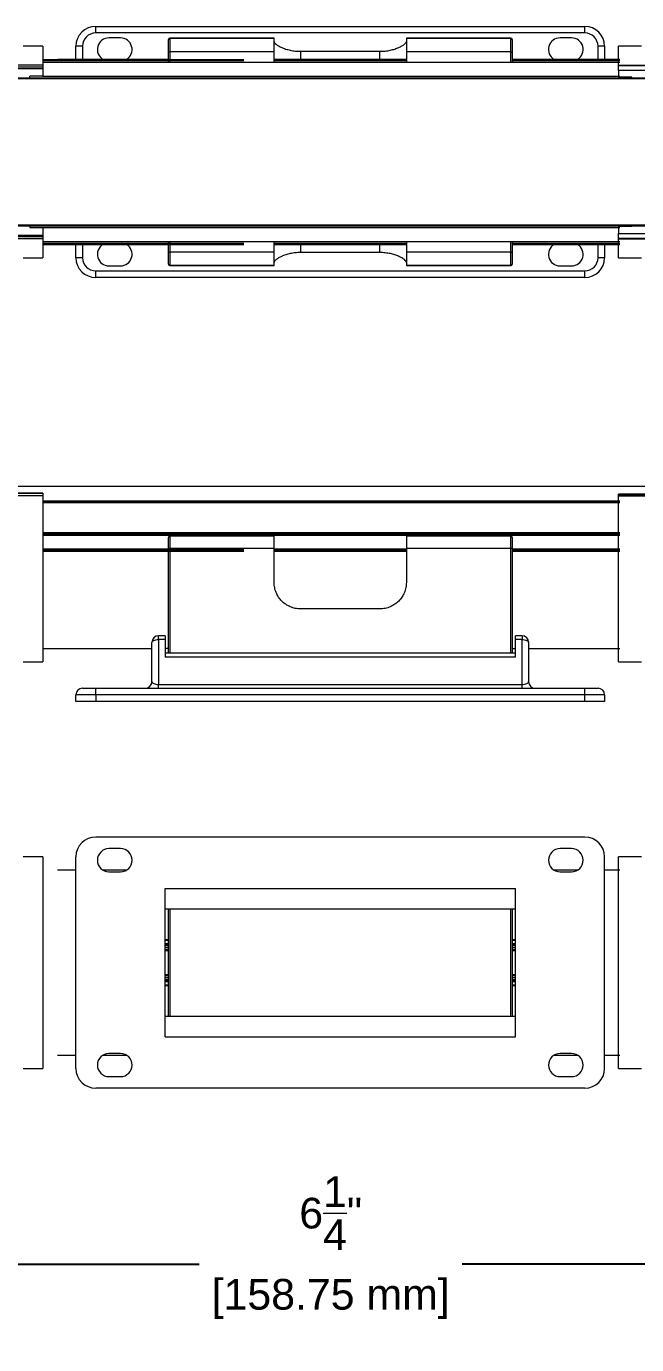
# Model space of a CAD drawing. Header units: inches. Extents: x 3.3 to 16.6, y 1.3 to 9.
# Drawn here: x 8.67 to 12.25, y 1.26 to 9 of the extents above; entities that cross this region are included whole.
import ezdxf

# ---------------------------------------------------------------- set-up
doc = ezdxf.new("R2010")
doc.units = ezdxf.units.IN
doc.header["$MEASUREMENT"] = 0
doc.layers.add('DIMENSIONS', color=1, linetype='Continuous', lineweight=15)
doc.styles.get("Standard").update_dxf_attribs({"font": 'Arial.ttf'})
doc.dimstyles.new('Standard .180IN', dxfattribs={"dimtxt": 0.18, "dimasz": 0.18, "dimexe": 0.18, "dimexo": 0.0625, "dimgap": 0.09, "dimtad": 0, "dimtih": 1, "dimtoh": 1, "dimdec": 5, "dimzin": 0, "dimdsep": 46, "dimlunit": 4, "dimtxsty": 'Standard', "dimcen": 0.09, "dimadec": 0, "dimazin": 0, "dimtfac": 1, "dimtdec": 5, "dimtofl": 0, "dimtmove": 0, "dimatfit": 3, "dimfxl": 1, "dimtolj": 1, "dimtzin": 0, "dimarcsym": 0})

# ---------------------------------------------------------------- blocks, each defined once
blk = doc.blocks.new('*D6')
at = {"layer": 'Defpoints', "color": 0, "transparency": 16777216}
for p in [(7.3291, 3.0173), (13.5791, 3.0173), (7.3291, 1.7373)]:
    blk.add_point(p, dxfattribs=at)
at = {"layer": 'DIMENSIONS', "color": 0, "lineweight": -2, "transparency": 16777216}
for p, q in [((7.3291, 2.9548), (7.3291, 1.5573)), ((13.5791, 2.9548), (13.5791, 1.5573)), ((7.5091, 1.7373), (9.6826, 1.7373)), ((13.3991, 1.7373), (11.2255, 1.7373))]:
    blk.add_line(p, q, dxfattribs=at)
at = {"layer": 'DIMENSIONS', "color": 0, "transparency": 16777216}
for points in [[(7.5091, 1.7673), (7.5091, 1.7073), (7.3291, 1.7373)], [(13.3991, 1.7673), (13.3991, 1.7073), (13.5791, 1.7373)]]:
    blk.add_solid(points, dxfattribs=at)
at = {"layer": 'DIMENSIONS', "color": 0, "transparency": 16777216, "char_height": 0.18, "attachment_point": 5}
for s, insert in [('\\A1;6{\\H1x;\\S1/4;}"', (10.4541, 2.0365)), ('\\A1;[158.75 mm]', (10.4541, 1.5327))]:
    blk.add_mtext(s, dxfattribs=dict(at, insert=insert))

msp = doc.modelspace()

# ---------------------------------------------------------------- linework, layer by layer
at = {"color": 7, "linetype": 'Continuous', "lineweight": 15}
for p, q in [((9.074788, 8.964848), (9.074788, 9.003647)), ((9.074788, 9.003647), (11.945951, 9.003647)), ((11.945951, 8.964848), (11.945951, 9.003647)), ((11.945951, 8.964848), (9.074788, 8.964848)), ((9.220286, 8.935748), (9.152387, 8.935748)), ((9.501583, 8.924619), (9.501583, 8.926048)), ((9.501583, 8.854931), (9.501583, 8.924619)), ((10.122375, 8.933808), (9.509343, 8.933808)), ((9.509343, 8.932362), (9.509343, 8.854931)), ((10.122375, 8.932362), (9.509343, 8.932362)), ((10.122375, 8.932362), (10.122375, 8.933808)), ((10.122375, 8.854931), (10.122375, 8.932362)), ((11.511397, 8.933808), (10.898365, 8.933808)), ((10.898365, 8.933808), (10.898365, 8.932362)), ((10.898365, 8.932362), (10.898365, 8.854931)), ((11.511397, 8.932362), (10.898365, 8.932362)), ((11.511397, 8.854931), (11.511397, 8.932362)), ((11.519157, 8.926048), (11.519157, 8.924619)), ((11.519157, 8.924619), (11.519157, 8.854931)), ((11.868352, 8.935748), (11.800453, 8.935748)), ((8.764649, 8.887249), (8.648251, 8.887249)), ((8.764649, 8.887249), (8.764649, 8.776548)), ((8.95839, 8.80965), (8.95839, 8.887249)), ((8.997189, 8.887249), (8.95839, 8.887249)), ((9.501583, 8.854931), (9.509343, 8.854931)), ((9.501583, 8.792143), (9.501583, 8.854931)), ((10.122375, 8.854931), (9.509343, 8.854931)), ((10.122375, 8.792143), (10.122375, 8.854931)), ((10.277573, 8.857229), (10.743167, 8.857229)), ((11.511397, 8.854931), (10.898365, 8.854931)), ((10.898365, 8.854931), (10.898365, 8.792143)), ((11.511397, 8.854931), (11.519157, 8.854931)), ((11.519157, 8.854931), (11.519157, 8.792143)), ((12.06235, 8.887249), (12.02355, 8.887249)), ((12.06235, 8.887249), (12.06235, 8.80965)), ((12.279285, 8.887249), (12.143487, 8.887249)), ((12.143487, 8.776548), (12.143487, 8.887249)), ((8.764649, 8.776548), (7.375627, 8.776548)), ((7.464866, 8.765609), (8.764649, 8.765609)), ((8.764649, 8.754475), (7.464866, 8.754475)), ((9.943647, 8.792143), (8.764649, 8.792143)), ((8.764649, 8.776548), (8.764649, 8.765609)), ((8.764649, 8.765609), (8.764649, 8.754475)), ((8.764649, 8.754475), (8.764649, 8.710454)), ((9.501583, 8.80965), (8.850852, 8.80965)), ((12.152427, 8.792143), (8.850852, 8.792143)), ((10.898365, 8.80965), (10.122375, 8.80965)), ((12.152427, 8.80965), (11.519157, 8.80965)), ((12.143487, 8.80965), (11.876395, 8.80965)), ((12.143487, 8.792143), (11.876395, 8.792143)), ((12.143487, 8.776548), (13.532509, 8.776548)), ((12.143487, 8.774843), (12.143487, 8.776548)), ((12.143487, 8.774843), (13.44327, 8.774843)), ((12.143487, 8.745469), (12.143487, 8.774843)), ((9.943647, 8.700112), (7.464866, 8.700112)), ((8.764649, 8.710454), (8.687051, 8.710454)), ((8.687051, 8.700112), (8.687051, 8.710454)), ((12.152427, 8.700112), (8.850852, 8.700112)), ((13.44327, 8.700112), (11.876395, 8.700112)), ((13.44327, 8.745469), (12.143487, 8.745469)), ((12.143487, 8.745469), (12.143487, 8.704936)), ((12.221086, 8.704936), (12.143487, 8.704936)), ((12.221086, 8.700112), (12.221086, 8.704936)), ((7.464866, 7.832802), (9.943647, 7.832802)), ((8.687051, 7.832802), (8.687051, 7.822459)), ((8.687051, 7.822459), (8.764649, 7.822459)), ((8.764649, 7.822459), (8.764649, 7.778439)), ((8.850852, 7.832802), (12.152427, 7.832802)), ((11.876395, 7.832802), (13.44327, 7.832802)), ((12.221086, 7.827978), (12.143487, 7.827978)), ((12.143487, 7.827978), (12.143487, 7.787444)), ((12.221086, 7.832802), (12.221086, 7.827978)), ((8.764649, 7.756366), (7.375627, 7.756366)), ((7.464866, 7.778439), (8.764649, 7.778439)), ((8.764649, 7.767305), (7.464866, 7.767305)), ((8.764649, 7.778439), (8.764649, 7.767305)), ((8.764649, 7.767305), (8.764649, 7.756366)), ((8.764649, 7.756366), (8.764649, 7.645665)), ((8.764649, 7.740771), (9.943647, 7.740771)), ((8.850852, 7.740771), (12.152427, 7.740771)), ((9.501583, 7.677982), (9.501583, 7.740771)), ((10.122375, 7.677982), (10.122375, 7.740771)), ((10.898365, 7.740771), (10.898365, 7.677982)), ((11.519157, 7.740771), (11.519157, 7.677982)), ((11.876395, 7.740771), (12.143487, 7.740771)), ((12.143487, 7.787444), (13.44327, 7.787444)), ((12.143487, 7.758071), (12.143487, 7.787444)), ((12.143487, 7.756366), (12.143487, 7.758071)), ((13.44327, 7.758071), (12.143487, 7.758071)), ((12.143487, 7.756366), (13.532509, 7.756366)), ((12.143487, 7.645665), (12.143487, 7.756366)), ((8.764649, 7.723264), (9.943647, 7.723264)), ((8.850852, 7.723264), (9.501583, 7.723264)), ((8.95839, 7.645665), (8.95839, 7.723264)), ((9.501583, 7.677982), (9.509343, 7.677982)), ((9.501583, 7.608294), (9.501583, 7.677982)), ((10.122375, 7.677982), (9.509343, 7.677982)), ((9.509343, 7.677982), (9.509343, 7.600551)), ((10.122375, 7.723264), (10.898365, 7.723264)), ((10.122375, 7.600551), (10.122375, 7.677982)), ((10.743167, 7.675684), (10.277573, 7.675684)), ((11.511397, 7.677982), (10.898365, 7.677982)), ((10.898365, 7.677982), (10.898365, 7.600551)), ((11.511397, 7.677982), (11.519157, 7.677982)), ((11.511397, 7.600551), (11.511397, 7.677982)), ((11.519157, 7.723264), (12.152427, 7.723264)), ((11.519157, 7.677982), (11.519157, 7.608294)), ((11.876395, 7.723264), (12.143487, 7.723264)), ((12.06235, 7.723264), (12.06235, 7.645665)), ((8.648251, 7.645665), (8.764649, 7.645665)), ((8.997189, 7.645665), (8.95839, 7.645665)), ((9.152387, 7.597165), (9.220286, 7.597165)), ((9.501583, 7.606865), (9.501583, 7.608294)), ((10.122375, 7.600551), (9.509343, 7.600551)), ((9.509343, 7.599105), (10.122375, 7.599105)), ((10.122375, 7.599105), (10.122375, 7.600551)), ((11.511397, 7.600551), (10.898365, 7.600551)), ((10.898365, 7.600551), (10.898365, 7.599105)), ((10.898365, 7.599105), (11.511397, 7.599105)), ((11.519157, 7.608294), (11.519157, 7.606865)), ((11.800453, 7.597165), (11.868352, 7.597165)), ((12.06235, 7.645665), (12.02355, 7.645665)), ((12.143487, 7.645665), (12.279285, 7.645665)), ((9.074788, 7.568066), (11.945951, 7.568066)), ((9.074788, 7.529266), (9.074788, 7.568066)), ((11.945951, 7.529266), (9.074788, 7.529266)), ((11.945951, 7.529266), (11.945951, 7.568066)), ((9.943647, 6.301354), (7.464866, 6.301354)), ((12.152427, 6.301354), (8.850852, 6.301354)), ((13.44327, 6.301354), (11.876395, 6.301354)), ((8.764649, 6.247781), (7.375627, 6.247781)), ((8.764649, 6.263714), (7.464866, 6.263714)), ((8.764649, 6.261277), (7.464866, 6.261277)), ((8.764649, 6.263714), (8.764649, 6.261277)), ((8.764649, 6.261277), (8.764649, 6.247781)), ((8.764649, 6.247781), (8.764649, 5.273167)), ((9.943647, 6.208819), (8.764649, 6.208819)), ((12.152427, 6.208819), (8.850852, 6.208819)), ((12.143487, 6.208819), (11.876395, 6.208819)), ((13.44327, 6.258118), (12.143487, 6.258118)), ((12.143487, 6.250174), (12.143487, 6.258118)), ((13.44327, 6.250174), (12.143487, 6.250174)), ((12.143487, 6.247781), (12.143487, 6.250174)), ((12.143487, 5.273167), (12.143487, 6.247781)), ((12.143487, 6.247781), (13.532509, 6.247781)), ((9.943647, 6.021998), (8.764649, 6.021998)), ((12.152427, 6.021998), (8.850852, 6.021998)), ((9.501583, 5.937353), (9.501583, 6.002598)), ((9.509343, 6.010358), (9.509343, 5.937864)), ((10.122375, 6.010358), (9.509343, 6.010358)), ((10.122375, 5.937864), (10.122375, 6.010358)), ((11.511397, 6.010358), (10.898365, 6.010358)), ((10.898365, 6.010358), (10.898365, 5.937864)), ((11.511397, 5.937864), (11.511397, 6.010358)), ((11.519157, 6.002598), (11.519157, 5.937353)), ((12.143487, 6.021998), (11.876395, 6.021998)), ((8.764649, 5.928879), (9.943647, 5.928879)), ((8.850852, 5.928879), (9.501583, 5.928879)), ((9.501583, 5.324321), (9.501583, 5.937353)), ((10.122375, 5.937864), (9.509343, 5.937864)), ((10.122375, 5.738761), (10.122375, 5.937864)), ((10.122375, 5.928879), (10.898365, 5.928879)), ((10.898365, 5.937864), (10.898365, 5.738761)), ((11.511397, 5.937864), (10.898365, 5.937864)), ((11.519157, 5.937353), (11.519157, 5.324321)), ((11.519157, 5.928879), (12.152427, 5.928879)), ((11.876395, 5.928879), (12.143487, 5.928879)), ((10.743167, 5.583563), (10.277573, 5.583563)), ((9.482183, 5.426033), (9.443384, 5.426033)), ((9.482183, 5.426033), (9.482183, 5.403631)), ((11.577356, 5.426033), (11.538557, 5.426033)), ((11.538557, 5.403631), (11.538557, 5.426033)), ((8.764649, 5.350766), (9.395141, 5.350766)), ((8.81885, 5.350766), (9.232411, 5.350766)), ((8.850852, 5.350766), (9.404584, 5.350766)), ((9.404584, 5.156769), (9.404584, 5.387234)), ((9.443384, 5.403631), (9.443384, 5.140371)), ((9.482183, 5.403631), (9.443384, 5.403631)), ((9.482183, 5.403631), (9.482183, 5.301011)), ((9.501583, 5.352001), (9.482183, 5.352001)), ((11.519157, 5.352001), (11.538557, 5.352001)), ((11.538557, 5.301011), (11.538557, 5.403631)), ((11.577356, 5.403631), (11.538557, 5.403631)), ((11.577356, 5.140371), (11.577356, 5.403631)), ((11.616156, 5.387234), (11.616156, 5.156769)), ((11.616156, 5.350766), (12.152427, 5.350766)), ((11.876395, 5.350766), (12.143487, 5.350766)), ((8.648251, 5.273167), (8.764649, 5.273167)), ((11.538557, 5.323414), (9.482183, 5.323414)), ((11.538557, 5.301011), (9.482183, 5.301011)), ((12.143487, 5.273167), (12.279285, 5.273167)), ((8.997189, 5.117969), (9.074788, 5.117969)), ((9.074788, 5.07917), (9.074788, 5.117969)), ((9.074788, 5.117969), (11.945951, 5.117969)), ((9.443384, 5.117969), (9.443384, 5.140371)), ((9.443384, 5.140371), (11.577356, 5.140371)), ((11.577356, 5.117969), (11.577356, 5.140371)), ((11.945951, 5.07917), (11.945951, 5.117969)), ((11.945951, 5.117969), (12.02355, 5.117969)), ((9.074788, 5.07917), (8.95839, 5.07917)), ((8.95839, 5.04037), (8.95839, 5.07917)), ((9.074788, 5.04037), (8.95839, 5.04037)), ((11.945951, 5.07917), (9.074788, 5.07917)), ((9.074788, 5.07917), (9.074788, 5.04037)), ((11.945951, 5.04037), (9.074788, 5.04037)), ((12.06235, 5.07917), (11.945951, 5.07917)), ((11.945951, 5.04037), (11.945951, 5.07917)), ((12.06235, 5.04037), (11.945951, 5.04037)), ((12.06235, 5.07917), (12.06235, 5.04037)), ((11.945951, 4.244117), (9.074788, 4.244117)), ((8.764649, 4.127719), (8.648251, 4.127719)), ((8.764649, 4.127719), (8.764649, 2.886135)), ((8.95839, 2.886135), (8.95839, 4.127719)), ((9.220286, 4.176218), (9.152387, 4.176218)), ((11.868352, 4.176218), (11.800453, 4.176218)), ((12.06235, 2.886135), (12.06235, 4.127719)), ((12.279285, 4.127719), (12.143487, 4.127719)), ((12.143487, 2.886135), (12.143487, 4.127719)), ((8.95839, 4.05012), (8.850852, 4.05012)), ((9.25526, 4.05012), (9.117414, 4.05012)), ((9.152387, 4.04042), (9.220286, 4.04042)), ((11.903326, 4.05012), (11.76548, 4.05012)), ((11.800453, 4.04042), (11.868352, 4.04042)), ((12.152427, 4.05012), (12.06235, 4.05012)), ((9.482183, 3.071369), (9.482183, 3.942484)), ((9.482183, 3.942484), (11.538557, 3.942484)), ((11.538557, 3.071369), (11.538557, 3.942484)), ((11.538557, 3.821058), (9.482183, 3.821058)), ((9.501583, 3.192796), (9.501583, 3.821058)), ((11.519157, 3.821058), (11.519157, 3.192796)), ((9.482183, 3.642725), (9.501583, 3.642725)), ((11.519157, 3.642725), (11.538557, 3.642725)), ((9.501583, 3.371129), (9.482183, 3.371129)), ((11.538557, 3.371129), (11.519157, 3.371129)), ((9.482183, 3.192796), (11.538557, 3.192796)), ((9.482183, 3.071369), (11.538557, 3.071369)), ((8.850852, 2.963734), (8.95839, 2.963734)), ((9.117414, 2.963734), (9.25526, 2.963734)), ((9.220286, 2.973434), (9.152387, 2.973434)), ((11.76548, 2.963734), (11.903326, 2.963734)), ((11.868352, 2.973434), (11.800453, 2.973434)), ((12.06235, 2.963734), (12.152427, 2.963734)), ((8.648251, 2.886135), (8.764649, 2.886135)), ((12.143487, 2.886135), (12.279285, 2.886135)), ((9.152387, 2.837635), (9.220286, 2.837635)), ((11.800453, 2.837635), (11.868352, 2.837635)), ((11.945951, 2.769736), (9.074788, 2.769736))]:
    msp.add_line(p, q, dxfattribs=at)
at = {"color": 8, "linetype": 'Continuous', "lineweight": 15}
for p, q in [((9.509343, 8.933808), (9.509343, 8.932362)), ((11.511397, 8.932362), (11.511397, 8.933808)), ((8.997189, 8.887249), (8.997189, 8.80965)), ((9.509343, 8.854931), (9.509343, 8.792143)), ((10.277573, 8.857229), (10.277573, 8.80965)), ((10.743167, 8.80965), (10.743167, 8.857229)), ((11.511397, 8.792143), (11.511397, 8.854931)), ((12.02355, 8.80965), (12.02355, 8.887249)), ((8.764649, 8.80895), (9.943647, 8.80895)), ((9.943647, 8.801201), (8.764649, 8.801201)), ((9.943647, 8.791889), (8.764649, 8.791889)), ((8.850852, 8.80895), (9.501583, 8.80895)), ((9.501583, 8.801201), (8.850852, 8.801201)), ((12.152427, 8.791889), (8.850852, 8.791889)), ((10.122375, 8.80895), (10.898365, 8.80895)), ((10.898365, 8.801201), (10.122375, 8.801201)), ((11.519157, 8.80895), (12.152427, 8.80895)), ((12.152427, 8.801201), (11.519157, 8.801201)), ((11.876395, 8.80895), (12.143487, 8.80895)), ((12.143487, 8.801201), (11.876395, 8.801201)), ((12.143487, 8.791889), (11.876395, 8.791889)), ((9.943647, 8.695276), (7.464866, 8.695276)), ((8.764649, 8.711423), (9.943647, 8.711423)), ((8.850852, 8.711423), (12.152427, 8.711423)), ((12.152427, 8.695276), (8.850852, 8.695276)), ((11.876395, 8.711423), (12.143487, 8.711423)), ((13.44327, 8.695276), (11.876395, 8.695276)), ((7.464866, 7.837638), (9.943647, 7.837638)), ((9.943647, 7.82149), (8.764649, 7.82149)), ((8.850852, 7.837638), (12.152427, 7.837638)), ((12.152427, 7.82149), (8.850852, 7.82149)), ((11.876395, 7.837638), (13.44327, 7.837638)), ((12.143487, 7.82149), (11.876395, 7.82149)), ((8.764649, 7.741025), (9.943647, 7.741025)), ((8.850852, 7.741025), (12.152427, 7.741025)), ((9.509343, 7.740771), (9.509343, 7.677982)), ((11.511397, 7.677982), (11.511397, 7.740771)), ((11.876395, 7.741025), (12.143487, 7.741025)), ((8.764649, 7.731713), (9.943647, 7.731713)), ((9.943647, 7.723963), (8.764649, 7.723963)), ((8.850852, 7.731713), (9.501583, 7.731713)), ((9.501583, 7.723963), (8.850852, 7.723963)), ((8.997189, 7.723264), (8.997189, 7.645665)), ((10.122375, 7.731713), (10.898365, 7.731713)), ((10.898365, 7.723963), (10.122375, 7.723963)), ((10.277573, 7.723264), (10.277573, 7.675684)), ((10.743167, 7.675684), (10.743167, 7.723264)), ((11.519157, 7.731713), (12.152427, 7.731713)), ((12.152427, 7.723963), (11.519157, 7.723963)), ((11.876395, 7.731713), (12.143487, 7.731713)), ((12.143487, 7.723963), (11.876395, 7.723963)), ((12.02355, 7.645665), (12.02355, 7.723264)), ((9.509343, 7.600551), (9.509343, 7.599105)), ((11.511397, 7.599105), (11.511397, 7.600551)), ((8.764649, 6.217481), (9.943647, 6.217481)), ((9.943647, 6.205509), (8.764649, 6.205509)), ((8.850852, 6.217481), (12.152427, 6.217481)), ((12.152427, 6.205509), (8.850852, 6.205509)), ((11.876395, 6.217481), (12.143487, 6.217481)), ((12.143487, 6.205509), (11.876395, 6.205509)), ((8.764649, 6.031725), (9.943647, 6.031725)), ((9.943647, 6.014238), (8.764649, 6.014238)), ((8.850852, 6.031725), (12.152427, 6.031725)), ((12.152427, 6.014238), (8.850852, 6.014238)), ((11.876395, 6.031725), (12.143487, 6.031725)), ((12.143487, 6.014238), (11.876395, 6.014238)), ((8.764649, 5.936639), (9.943647, 5.936639)), ((9.943647, 5.921512), (8.764649, 5.921512)), ((8.850852, 5.936639), (9.501583, 5.936639)), ((9.501583, 5.921512), (8.850852, 5.921512)), ((9.509343, 5.937864), (9.509343, 5.323414)), ((10.122375, 5.936639), (10.898365, 5.936639)), ((10.898365, 5.921512), (10.122375, 5.921512)), ((11.511397, 5.323414), (11.511397, 5.937864)), ((11.519157, 5.936639), (12.152427, 5.936639)), ((12.152427, 5.921512), (11.519157, 5.921512)), ((11.876395, 5.936639), (12.143487, 5.936639)), ((12.143487, 5.921512), (11.876395, 5.921512)), ((9.443384, 5.403631), (9.443384, 5.426033)), ((11.577356, 5.426033), (11.577356, 5.403631)), ((9.509343, 3.821058), (9.509343, 3.192796)), ((11.511397, 3.192796), (11.511397, 3.821058)), ((9.501583, 3.636628), (9.482183, 3.636628)), ((9.482183, 3.61898), (9.501583, 3.61898)), ((9.501583, 3.613189), (9.482183, 3.613189)), ((9.482183, 3.607283), (9.501583, 3.607283)), ((9.501583, 3.593996), (9.482183, 3.593996)), ((9.482183, 3.583862), (9.501583, 3.583862)), ((9.501583, 3.576905), (9.482183, 3.576905)), ((11.538557, 3.636628), (11.519157, 3.636628)), ((11.519157, 3.61898), (11.538557, 3.61898)), ((11.538557, 3.613189), (11.519157, 3.613189)), ((11.519157, 3.607283), (11.538557, 3.607283)), ((11.538557, 3.593996), (11.519157, 3.593996)), ((11.519157, 3.583862), (11.538557, 3.583862)), ((11.538557, 3.576905), (11.519157, 3.576905)), ((9.482183, 3.436948), (9.501583, 3.436948)), ((9.501583, 3.429991), (9.482183, 3.429991)), ((9.482183, 3.419858), (9.501583, 3.419858)), ((9.501583, 3.40657), (9.482183, 3.40657)), ((11.519157, 3.436948), (11.538557, 3.436948)), ((11.538557, 3.429991), (11.519157, 3.429991)), ((11.519157, 3.419858), (11.538557, 3.419858)), ((11.538557, 3.40657), (11.519157, 3.40657)), ((9.482183, 3.400665), (9.501583, 3.400665)), ((9.501583, 3.394874), (9.482183, 3.394874)), ((9.482183, 3.377226), (9.501583, 3.377226)), ((11.519157, 3.400665), (11.538557, 3.400665)), ((11.538557, 3.394874), (11.519157, 3.394874)), ((11.519157, 3.377226), (11.538557, 3.377226))]:
    msp.add_line(p, q, dxfattribs=at)
at = {"color": 7, "linetype": 'Continuous', "lineweight": 15, "flags": 128}
for points in [[(9.404584, 5.387234), (9.40533, 5.390433), (9.407538, 5.393509), (9.411123, 5.396344), (9.415948, 5.398828), (9.421828, 5.400868), (9.428536, 5.402383), (9.435814, 5.403316), (9.443384, 5.403631)], [(11.577356, 5.403631), (11.584925, 5.403316), (11.592204, 5.402383), (11.598912, 5.400868), (11.604791, 5.398828), (11.609617, 5.396344), (11.613202, 5.393509), (11.61541, 5.390433), (11.616156, 5.387234)]]:
    msp.add_lwpolyline(points, dxfattribs=at)
at = {"color": 7, "linetype": 'Continuous', "lineweight": 15}
for centre, radius, start, end in [((9.074788, 8.887249), 0.116398, 90, 180), ((11.945951, 8.887249), 0.116398, 0, 90), ((9.074788, 8.887249), 0.077599, 90, 180), ((9.152387, 8.867849), 0.067899, 90, 238.9972809), ((9.220286, 8.867849), 0.067899, 301.0027191, 90), ((9.509343, 8.926048), 0.00776, 90, 180), ((9.509334, 8.924611), 0.007752, 89.938459, 179.9370751), ((11.511397, 8.926048), 0.00776, 0, 90), ((11.511405, 8.924611), 0.007752, 0.0629249, 90.061541), ((11.800453, 8.867849), 0.067899, 90, 238.9972809), ((11.868352, 8.867849), 0.067899, 301.0027191, 90), ((11.945951, 8.887249), 0.077599, 0, 90), ((9.152387, 7.665065), 0.067899, 121.0027191, 270), ((9.220286, 7.665065), 0.067899, 270, 58.9972809), ((11.800453, 7.665065), 0.067899, 121.0027191, 270), ((11.868352, 7.665065), 0.067899, 270, 58.9972809), ((9.074788, 7.645665), 0.116398, 180, 270), ((9.074788, 7.645665), 0.077599, 180, 270), ((9.509334, 7.608303), 0.007752, 180.0629249, 270.061541), ((9.509343, 7.606865), 0.00776, 180, 270), ((11.511405, 7.608303), 0.007752, 269.938459, 359.9370751), ((11.511397, 7.606865), 0.00776, 270, 0), ((11.945951, 7.645665), 0.077599, 270, 0), ((11.945951, 7.645665), 0.116398, 270, 0), ((9.509343, 6.002598), 0.00776, 90, 180), ((11.511397, 6.002598), 0.00776, 0, 90), ((9.507411, 5.907993), 0.029933, 86.3001593, 101.227893), ((11.513328, 5.907993), 0.029933, 78.772107, 93.6998407), ((9.443384, 5.387234), 0.038799, 90, 180), ((11.577356, 5.387234), 0.038799, 0, 90), ((8.997189, 5.07917), 0.038799, 90, 180), ((9.365785, 5.156769), 0.038799, 270, 0), ((11.654955, 5.156769), 0.038799, 180, 270), ((12.02355, 5.07917), 0.038799, 0, 90), ((9.074788, 4.127719), 0.116398, 90, 180), ((11.945951, 4.127719), 0.116398, 0, 90), ((9.152387, 4.108319), 0.067899, 90, 270), ((9.220286, 4.108319), 0.067899, 270, 90), ((11.800453, 4.108319), 0.067899, 90, 270), ((11.868352, 4.108319), 0.067899, 270, 90), ((9.152387, 2.905535), 0.067899, 90, 270), ((9.220286, 2.905535), 0.067899, 270, 90), ((11.800453, 2.905535), 0.067899, 90, 270), ((11.868352, 2.905535), 0.067899, 270, 90), ((9.074788, 2.886135), 0.116398, 180, 270), ((11.945951, 2.886135), 0.116398, 270, 0)]:
    msp.add_arc(centre, radius, start, end, dxfattribs=at)
for centre, start_param, end_param in [((9.443384, 5.156769), 3.14159265, 4.71238898), ((11.577356, 5.156769), 4.71238898, 6.28318531)]:
    msp.add_ellipse(centre, major_axis=(0.038799, 0), ratio=0.42261826, start_param=start_param, end_param=end_param, dxfattribs=at)
for points in [[(10.122375, 8.915511), (10.122375, 8.91305), (10.123388, 8.910387), (10.127291, 8.904696), (10.130219, 8.901638), (10.137849, 8.895348), (10.142499, 8.892146), (10.153445, 8.885725), (10.159816, 8.882477), (10.173824, 8.876332), (10.181479, 8.873415), (10.198174, 8.868052), (10.207271, 8.865605), (10.226086, 8.861601), (10.235897, 8.860006), (10.256407, 8.857808), (10.266973, 8.857229), (10.277573, 8.857229)], [(10.743167, 8.857229), (10.753753, 8.857229), (10.764125, 8.857796), (10.784468, 8.859956), (10.794533, 8.861578), (10.813431, 8.865594), (10.82235, 8.867988), (10.839179, 8.873383), (10.846909, 8.87633), (10.8609, 8.882465), (10.86725, 8.885699), (10.878238, 8.892143), (10.882878, 8.895341), (10.890471, 8.901593), (10.893427, 8.904668), (10.897353, 8.910385), (10.898365, 8.913053), (10.898365, 8.915511)], [(10.277573, 7.675684), (10.266987, 7.675684), (10.256615, 7.675118), (10.236272, 7.672958), (10.226206, 7.671336), (10.207309, 7.667319), (10.19839, 7.664926), (10.181561, 7.65953), (10.173831, 7.656584), (10.15984, 7.650448), (10.15349, 7.647214), (10.142502, 7.640771), (10.137862, 7.637572), (10.130269, 7.63132), (10.127313, 7.628246), (10.123386, 7.622528), (10.122375, 7.619861), (10.122375, 7.617402)], [(10.898365, 7.617402), (10.898365, 7.619863), (10.897352, 7.622526), (10.893449, 7.628218), (10.890521, 7.631276), (10.882891, 7.637565), (10.878241, 7.640768), (10.867295, 7.647189), (10.860924, 7.650437), (10.846916, 7.656581), (10.83926, 7.659499), (10.822566, 7.664862), (10.813469, 7.667308), (10.794654, 7.671313), (10.784843, 7.672907), (10.764333, 7.675106), (10.753766, 7.675684), (10.743167, 7.675684)], [(10.277573, 5.583563), (10.266987, 5.583563), (10.256615, 5.584635), (10.236272, 5.5888), (10.226206, 5.591951), (10.207309, 5.599999), (10.19839, 5.604894), (10.181561, 5.616401), (10.173831, 5.6229), (10.15984, 5.637149), (10.15349, 5.645009), (10.142502, 5.661678), (10.137862, 5.670449), (10.130269, 5.688887), (10.127313, 5.698638), (10.123386, 5.718404), (10.122375, 5.728479), (10.122375, 5.738761)], [(10.898365, 5.738761), (10.898365, 5.72847), (10.897352, 5.718413), (10.893449, 5.698732), (10.890521, 5.689023), (10.882891, 5.670466), (10.878241, 5.661687), (10.867295, 5.645072), (10.860924, 5.637176), (10.846916, 5.622905), (10.83926, 5.616471), (10.822566, 5.605028), (10.813469, 5.600022), (10.794654, 5.591996), (10.784843, 5.588897), (10.764333, 5.584657), (10.753766, 5.583563), (10.743167, 5.583563)]]:
    msp.add_open_spline(points, degree=3, knots=[0, 0, 0, 0, 0.125, 0.125, 0.25, 0.25, 0.375, 0.375, 0.5, 0.5, 0.625, 0.625, 0.75, 0.75, 0.875, 0.875, 1, 1, 1, 1], dxfattribs=at)

# ---------------------------------------------------------------- dimensions: what is measured, and where the dimension line sits
at = {"layer": 'DIMENSIONS'}
dim = msp.add_linear_dim(base=(7.329068, 1.737254), p1=(13.579068, 3.017304), p2=(7.329068, 3.017304), dimstyle='Standard .180IN', override={"dimpost": '\\X'}, dxfattribs=at)
dim.commit()
dim.dimension.update_dxf_attribs({"geometry": '*D6', "text_midpoint": (10.454068, 1.737254)})

doc.saveas('drawing.dxf')
